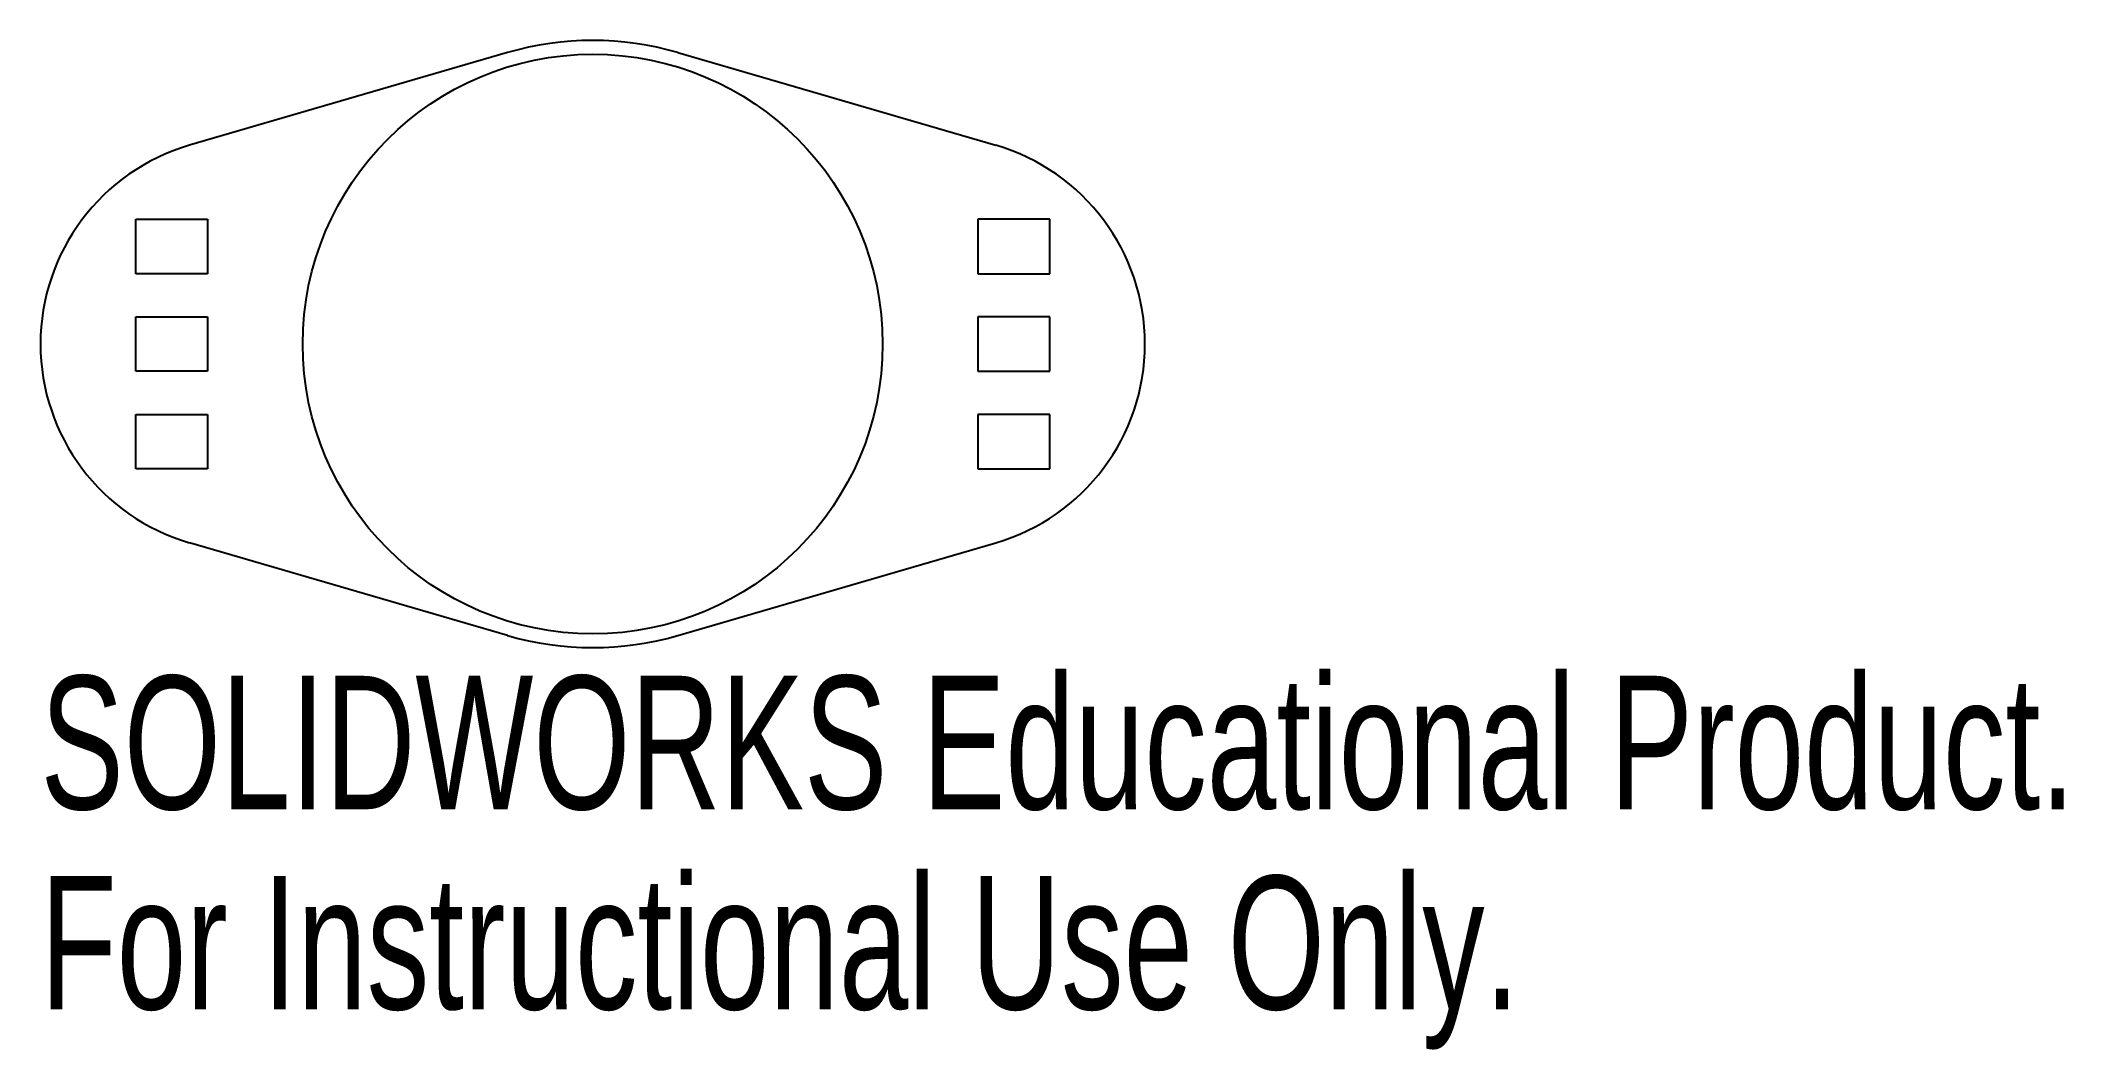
# Model space of a CAD drawing. Header units: millimetres. Extents: x -20 to 53.3, y -25.6 to 11.
import ezdxf

# ---------------------------------------------------------------- set-up
doc = ezdxf.new("R2010")
doc.units = ezdxf.units.MM
doc.styles.add('SLDTEXTSTYLE0', font='TXT', dxfattribs={"width": 0.7})

msp = doc.modelspace()

# ---------------------------------------------------------------- linework, layer by layer
at = {"color": 7, "linetype": 'Continuous', "lineweight": 25}
for p, q in [((-3.08, 10.56), (-14.6, 7.2)), ((3.08, 10.56), (14.6, 7.2)), ((-3.08, -10.56), (-14.6, -7.2)), ((3.08, -10.56), (14.6, -7.2))]:
    msp.add_line(p, q, dxfattribs=at)
msp.add_circle((0, 0), 10.5, dxfattribs=at)
for centre, radius, start, end in [((0, 0), 11, 73.7398, 106.2602), ((-12.5, 0), 7.5, 106.2602, 253.7398), ((12.5, 0), 7.5, 286.2602, 73.7398), ((0, 0), 11, 253.7398, 286.2602)]:
    msp.add_arc(centre, radius, start, end, dxfattribs=at)
for points in [[(-16.55, 4.522), (-13.95, 4.522)], [(-16.55, 2.548), (-16.55, 4.522)], [(-13.95, 4.522), (-13.95, 2.548)], [(13.95, 4.522), (13.95, 2.548)], [(16.55, 4.522), (13.95, 4.522)], [(16.55, 2.548), (16.55, 4.522)], [(-13.95, 2.548), (-16.55, 2.548)], [(13.95, 2.548), (16.55, 2.548)], [(-16.55, 0.987), (-13.95, 0.987)], [(-16.55, -0.987), (-16.55, 0.987)], [(-13.95, 0.987), (-13.95, -0.987)], [(13.95, 0.987), (13.95, -0.987)], [(16.55, 0.987), (13.95, 0.987)], [(16.55, -0.987), (16.55, 0.987)], [(-13.95, -0.987), (-16.55, -0.987)], [(13.95, -0.987), (16.55, -0.987)], [(-16.55, -2.548), (-13.95, -2.548)], [(-16.55, -4.522), (-16.55, -2.548)], [(-13.95, -2.548), (-13.95, -4.522)], [(13.95, -2.548), (13.95, -4.522)], [(16.55, -2.548), (13.95, -2.548)], [(16.55, -4.522), (16.55, -2.548)], [(-13.95, -4.522), (-16.55, -4.522)], [(13.95, -4.522), (16.55, -4.522)]]:
    msp.add_open_spline(points, degree=1, dxfattribs=at)

# ---------------------------------------------------------------- texts
at = {"color": 7, "linetype": 'Continuous', "char_height": 4.83362, "attachment_point": 1, "style": 'SLDTEXTSTYLE0'}
for s, insert in [('SOLIDWORKS Educational Product.', (-20, -12.02)), ('For Instructional Use Only.', (-20, -19.27))]:
    msp.add_mtext(s, dxfattribs=dict(at, insert=insert))

doc.saveas('drawing.dxf')
